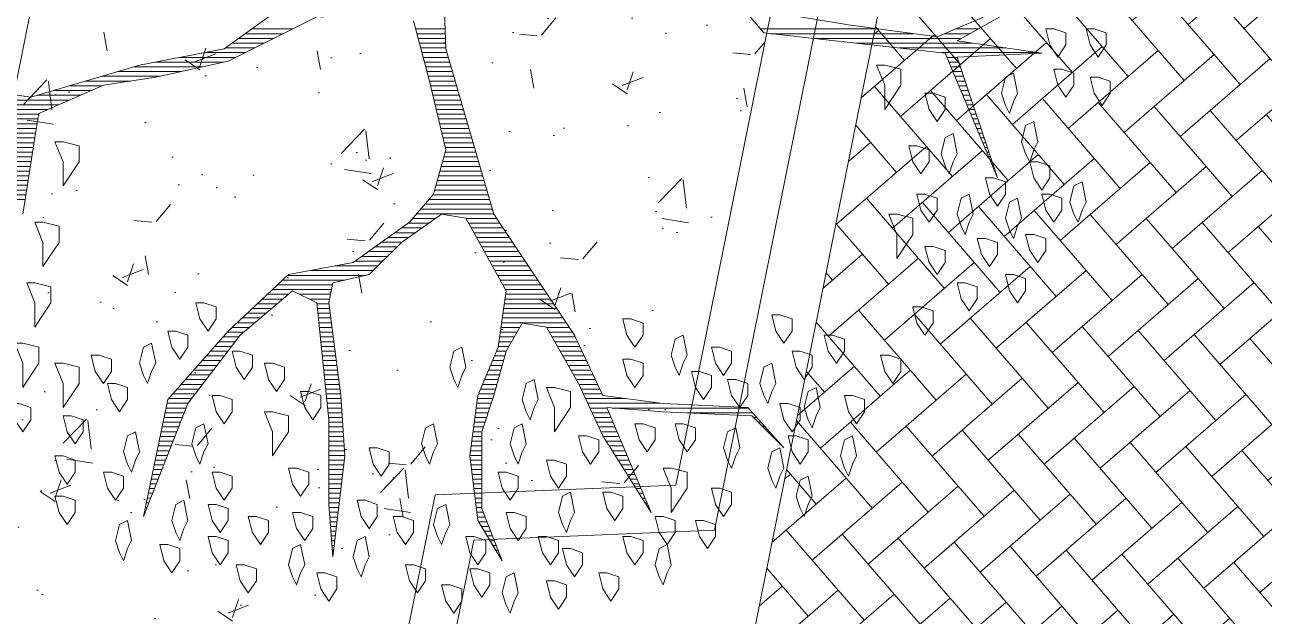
# Model space of a CAD drawing. Header units: metres. Extents: x 12093 to 20303, y 514 to 1412.
# Drawn here: x 19830.642 to 19833.818, y 713.675 to 715.189 of the extents above; entities that cross this region are included whole.
import ezdxf

# ---------------------------------------------------------------- set-up
doc = ezdxf.new("R2010")
doc.units = ezdxf.units.M
doc.layers.get('0').update_dxf_attribs({"lineweight": 13})
for name, color, linetype, lineweight in [('0-JARDI', 72, 'Continuous', 13), ('ARBOLES', 52, 'Continuous', 13), ('grass', 64, 'Continuous', 13), ('MANZANAS-ORIGINALES', 147, 'Continuous', 9), ('text.-piso', 35, 'Continuous', 5)]:
    doc.layers.add(name, color=color, linetype=linetype, lineweight=lineweight)

# ---------------------------------------------------------------- blocks, each defined once
blk = doc.blocks.new('*X6')
at = {"color": 0}
for p, q in [((17.5775, 17.92), (17.578, 17.92)), ((17.5814, 17.91), (17.584, 17.91)), ((17.5852, 17.9), (17.59, 17.9)), ((17.9321, 17.9), (17.9348, 17.9)), ((17.9333, 17.91), (17.9341, 17.91)), ((17.5891, 17.89), (17.596, 17.89)), ((17.5929, 17.88), (17.602, 17.88)), ((17.9297, 17.88), (17.9364, 17.88)), ((17.9309, 17.89), (17.9356, 17.89)), ((17.5967, 17.87), (17.608, 17.87)), ((17.6006, 17.86), (17.614, 17.86)), ((17.6044, 17.85), (17.62, 17.85)), ((17.9261, 17.85), (17.9387, 17.85)), ((17.9273, 17.86), (17.9379, 17.86)), ((17.9285, 17.87), (17.9371, 17.87)), ((17.6083, 17.84), (17.626, 17.84)), ((17.6121, 17.83), (17.6285, 17.83)), ((17.9237, 17.83), (17.9402, 17.83)), ((17.9249, 17.84), (17.9395, 17.84)), ((17.2621, 17.82), (17.2622, 17.82)), ((17.2663, 17.81), (17.2685, 17.81)), ((17.2706, 17.8), (17.2748, 17.8)), ((17.616, 17.82), (17.6298, 17.82)), ((17.6191, 17.81), (17.631, 17.81)), ((17.6191, 17.8), (17.6323, 17.8)), ((17.9201, 17.8), (17.9423, 17.8)), ((17.9213, 17.81), (17.9418, 17.81)), ((17.9225, 17.82), (17.941, 17.82)), ((18.3221, 17.8), (18.3275, 17.8)), ((18.3261, 17.81), (18.3296, 17.81)), ((18.33, 17.82), (18.3316, 17.82)), ((17.2748, 17.79), (17.2811, 17.79)), ((17.279, 17.78), (17.2874, 17.78)), ((17.2832, 17.77), (17.2937, 17.77)), ((17.6191, 17.79), (17.6335, 17.79)), ((17.6191, 17.78), (17.6348, 17.78)), ((17.6191, 17.77), (17.636, 17.77)), ((17.9165, 17.77), (17.9423, 17.77)), ((17.9177, 17.78), (17.9423, 17.78)), ((17.9189, 17.79), (17.9423, 17.79)), ((18.3104, 17.77), (18.3213, 17.77)), ((18.3143, 17.78), (18.3234, 17.78)), ((18.3182, 17.79), (18.3254, 17.79)), ((17.2875, 17.76), (17.3001, 17.76)), ((17.2917, 17.75), (17.3064, 17.75)), ((17.6191, 17.76), (17.6373, 17.76)), ((17.6191, 17.75), (17.6385, 17.75)), ((17.9141, 17.75), (17.9423, 17.75)), ((17.9153, 17.76), (17.9423, 17.76)), ((18.3025, 17.75), (18.3171, 17.75)), ((18.3064, 17.76), (18.3192, 17.76)), ((17.2959, 17.74), (17.3127, 17.74)), ((17.3002, 17.73), (17.319, 17.73)), ((17.3044, 17.72), (17.3253, 17.72)), ((17.6191, 17.74), (17.6398, 17.74)), ((17.6191, 17.73), (17.641, 17.73)), ((17.6191, 17.72), (17.6423, 17.72)), ((17.9105, 17.72), (17.9423, 17.72)), ((17.9117, 17.73), (17.9423, 17.73)), ((17.9129, 17.74), (17.9423, 17.74)), ((18.2907, 17.72), (18.3109, 17.72)), ((18.2946, 17.73), (18.313, 17.73)), ((18.2986, 17.74), (18.3151, 17.74)), ((17.3086, 17.71), (17.3316, 17.71)), ((17.3129, 17.7), (17.3379, 17.7)), ((17.6191, 17.71), (17.6435, 17.71)), ((17.6191, 17.7), (17.6445, 17.7)), ((17.9083, 17.7), (17.9423, 17.7)), ((17.9093, 17.71), (17.9423, 17.71)), ((18.2829, 17.7), (18.3068, 17.7)), ((18.2868, 17.71), (18.3089, 17.71)), ((16.9852, 17.68), (16.9856, 17.68)), ((16.9942, 17.67), (16.9956, 17.67)), ((17.3171, 17.69), (17.3443, 17.69)), ((17.3213, 17.68), (17.3506, 17.68)), ((17.3256, 17.67), (17.3569, 17.67)), ((17.6191, 17.69), (17.6431, 17.69)), ((17.6191, 17.68), (17.6418, 17.68)), ((17.6191, 17.67), (17.6405, 17.67)), ((17.909, 17.69), (17.9423, 17.69)), ((17.9097, 17.68), (17.9423, 17.68)), ((17.9103, 17.67), (17.9423, 17.67)), ((18.2711, 17.67), (18.3006, 17.67)), ((18.275, 17.68), (18.3027, 17.68)), ((18.2789, 17.69), (18.3047, 17.69)), ((17.0032, 17.66), (17.0056, 17.66)), ((17.0122, 17.65), (17.0156, 17.65)), ((17.0212, 17.64), (17.0256, 17.64)), ((17.3298, 17.66), (17.3632, 17.66)), ((17.334, 17.65), (17.368, 17.65)), ((17.3382, 17.64), (17.3727, 17.64)), ((17.6157, 17.64), (17.6365, 17.64)), ((17.619, 17.65), (17.6378, 17.65)), ((17.6191, 17.66), (17.6391, 17.66)), ((17.911, 17.66), (17.9423, 17.66)), ((17.9117, 17.65), (17.9423, 17.65)), ((17.9123, 17.64), (17.9423, 17.64)), ((18.2593, 17.64), (18.2944, 17.64)), ((18.2632, 17.65), (18.2965, 17.65)), ((18.2671, 17.66), (18.2985, 17.66)), ((17.0302, 17.63), (17.0356, 17.63)), ((17.0392, 17.62), (17.0456, 17.62)), ((17.3425, 17.63), (17.3773, 17.63)), ((17.3467, 17.62), (17.3819, 17.62)), ((17.6091, 17.62), (17.6338, 17.62)), ((17.6124, 17.63), (17.6351, 17.63)), ((17.913, 17.63), (17.9423, 17.63)), ((17.9137, 17.62), (17.9428, 17.62)), ((18.2514, 17.62), (18.2903, 17.62)), ((18.2554, 17.63), (18.2923, 17.63)), ((17.0482, 17.61), (17.1861, 17.61)), ((17.0572, 17.6), (17.3444, 17.6)), ((17.2417, 17.59), (17.3957, 17.59)), ((17.3509, 17.61), (17.3865, 17.61)), ((17.3552, 17.6), (17.3911, 17.6)), ((17.5991, 17.59), (17.6298, 17.59)), ((17.6024, 17.6), (17.6311, 17.6)), ((17.6057, 17.61), (17.6325, 17.61)), ((17.9143, 17.61), (17.9438, 17.61)), ((17.915, 17.6), (17.9448, 17.6)), ((17.9157, 17.59), (17.9459, 17.59)), ((18.2394, 17.59), (18.284, 17.59)), ((18.2436, 17.6), (18.2861, 17.6)), ((18.2475, 17.61), (18.2882, 17.61)), ((17.3167, 17.58), (17.4003, 17.58)), ((17.3657, 17.57), (17.405, 17.57)), ((17.3704, 17.56), (17.4096, 17.56)), ((17.5899, 17.56), (17.6219, 17.56)), ((17.5926, 17.57), (17.6261, 17.57)), ((17.5957, 17.58), (17.6285, 17.58)), ((17.9163, 17.58), (17.9469, 17.58)), ((17.9172, 17.57), (17.9479, 17.57)), ((17.9186, 17.56), (17.949, 17.56)), ((18.2164, 17.56), (18.2628, 17.56)), ((18.2241, 17.57), (18.2717, 17.57)), ((18.2317, 17.58), (18.2805, 17.58)), ((17.3751, 17.55), (17.4142, 17.55)), ((17.3797, 17.54), (17.4197, 17.54)), ((17.5844, 17.54), (17.6136, 17.54)), ((17.5872, 17.55), (17.6178, 17.55)), ((17.9199, 17.55), (17.95, 17.55)), ((17.9212, 17.54), (17.951, 17.54)), ((18.2011, 17.54), (18.2452, 17.54)), ((18.2088, 17.55), (18.254, 17.55)), ((17.3844, 17.53), (17.4254, 17.53)), ((17.3891, 17.52), (17.4311, 17.52)), ((17.3937, 17.51), (17.4369, 17.51)), ((17.5762, 17.51), (17.6011, 17.51)), ((17.579, 17.52), (17.6053, 17.52)), ((17.5817, 17.53), (17.6094, 17.53)), ((17.9225, 17.53), (17.9521, 17.53)), ((17.9238, 17.52), (17.9531, 17.52)), ((17.9251, 17.51), (17.9541, 17.51)), ((18.1782, 17.51), (18.2187, 17.51)), ((18.1858, 17.52), (18.2276, 17.52)), ((18.1935, 17.53), (18.2364, 17.53)), ((17.3984, 17.5), (17.4426, 17.5)), ((17.4031, 17.49), (17.4483, 17.49)), ((17.5708, 17.49), (17.5928, 17.49)), ((17.5735, 17.5), (17.5969, 17.5)), ((17.9264, 17.5), (17.9552, 17.5)), ((17.9277, 17.49), (17.9562, 17.49)), ((18.1629, 17.49), (18.2011, 17.49)), ((18.1706, 17.5), (18.2099, 17.5)), ((17.4077, 17.48), (17.454, 17.48)), ((17.4124, 17.47), (17.4597, 17.47)), ((17.4171, 17.46), (17.4654, 17.46)), ((17.5566, 17.46), (17.5834, 17.46)), ((17.5623, 17.47), (17.5849, 17.47)), ((17.568, 17.48), (17.5886, 17.48)), ((17.929, 17.48), (17.9572, 17.48)), ((17.9303, 17.47), (17.9583, 17.47)), ((17.9316, 17.46), (17.9593, 17.46)), ((18.14, 17.46), (18.1746, 17.46)), ((18.1476, 17.47), (18.1834, 17.47)), ((18.1553, 17.48), (18.1923, 17.48)), ((17.4217, 17.45), (17.4711, 17.45)), ((17.4276, 17.44), (17.4769, 17.44)), ((17.4343, 17.43), (17.4826, 17.43)), ((17.5394, 17.43), (17.5792, 17.43)), ((17.5452, 17.44), (17.5806, 17.44)), ((17.5509, 17.45), (17.582, 17.45)), ((17.9329, 17.45), (17.9604, 17.45)), ((17.9342, 17.44), (17.9614, 17.44)), ((17.9355, 17.43), (17.9624, 17.43)), ((18.1103, 17.43), (18.1467, 17.43)), ((18.1221, 17.44), (18.157, 17.44)), ((18.1323, 17.45), (18.1658, 17.45)), ((17.441, 17.42), (17.5777, 17.42)), ((17.4476, 17.41), (17.5763, 17.41)), ((17.9368, 17.42), (17.9635, 17.42)), ((17.9381, 17.41), (17.9645, 17.41)), ((18.0867, 17.41), (18.1253, 17.41)), ((18.0985, 17.42), (18.136, 17.42)), ((17.4543, 17.4), (17.5749, 17.4)), ((17.461, 17.39), (17.5734, 17.39)), ((17.4676, 17.38), (17.572, 17.38)), ((17.9394, 17.4), (17.9655, 17.4)), ((17.9407, 17.39), (17.9666, 17.39)), ((17.942, 17.38), (17.9676, 17.38)), ((18.0512, 17.38), (18.0931, 17.38)), ((18.063, 17.39), (18.1038, 17.39)), ((18.0748, 17.4), (18.1146, 17.4)), ((17.4743, 17.37), (17.5706, 17.37)), ((17.481, 17.36), (17.5692, 17.36)), ((17.9387, 17.36), (18.004, 17.36)), ((17.9407, 17.37), (17.984, 17.37)), ((18.0276, 17.36), (18.0717, 17.36)), ((18.0394, 17.37), (18.0824, 17.37)), ((17.4876, 17.35), (17.5695, 17.35)), ((17.4943, 17.34), (17.5751, 17.34)), ((17.501, 17.33), (17.5807, 17.33)), ((17.9087, 17.33), (18.0396, 17.33)), ((17.9347, 17.34), (18.0503, 17.34)), ((17.9367, 17.35), (18.061, 17.35)), ((17.5076, 17.32), (17.5862, 17.32)), ((17.5143, 17.31), (17.5918, 17.31)), ((17.521, 17.3), (17.5973, 17.3)), ((17.8387, 17.3), (17.9283, 17.3)), ((17.8487, 17.31), (17.9816, 17.31)), ((17.8637, 17.32), (18.0288, 17.32)), ((17.5276, 17.29), (17.6029, 17.29)), ((17.5343, 17.28), (17.6084, 17.28)), ((17.8187, 17.28), (17.873, 17.28)), ((17.8287, 17.29), (17.887, 17.29)), ((17.541, 17.27), (17.614, 17.27)), ((17.5476, 17.26), (17.6195, 17.26)), ((17.5543, 17.25), (17.6251, 17.25)), ((17.7884, 17.25), (17.831, 17.25)), ((17.7987, 17.26), (17.845, 17.26)), ((17.8087, 17.27), (17.859, 17.27)), ((17.561, 17.24), (17.6307, 17.24)), ((17.5676, 17.23), (17.6362, 17.23)), ((17.5743, 17.22), (17.6418, 17.22)), ((17.7456, 17.22), (17.789, 17.22)), ((17.7599, 17.23), (17.803, 17.23)), ((17.7741, 17.24), (17.817, 17.24)), ((17.581, 17.21), (17.6473, 17.21)), ((17.5876, 17.2), (17.6529, 17.2)), ((17.717, 17.2), (17.7653, 17.2)), ((17.7313, 17.21), (17.775, 17.21)), ((17.5939, 17.19), (17.7568, 17.19)), ((17.5968, 17.18), (17.7482, 17.18)), ((17.5998, 17.17), (17.7396, 17.17)), ((17.6027, 17.16), (17.731, 17.16)), ((17.6056, 17.15), (17.7225, 17.15)), ((18.5821, 17.15), (18.6149, 17.15)), ((18.5837, 17.16), (18.6162, 17.16)), ((17.6085, 17.14), (17.7189, 17.14)), ((17.6115, 17.13), (17.7161, 17.13)), ((17.6144, 17.12), (17.7134, 17.12)), ((18.5774, 17.12), (18.6109, 17.12)), ((18.5789, 17.13), (18.6122, 17.13)), ((18.5805, 17.14), (18.6135, 17.14)), ((16.5321, 17.11), (16.5325, 17.11)), ((16.5355, 17.1), (16.5367, 17.1)), ((16.5388, 17.09), (16.5409, 17.09)), ((17.6173, 17.11), (17.7107, 17.11)), ((17.6203, 17.1), (17.7079, 17.1)), ((17.6232, 17.09), (17.7052, 17.09)), ((18.5726, 17.09), (18.6069, 17.09)), ((18.5742, 17.1), (18.6082, 17.1)), ((18.5758, 17.11), (18.6095, 17.11)), ((16.5421, 17.08), (16.5451, 17.08)), ((16.5454, 17.07), (16.5493, 17.07)), ((17.6261, 17.08), (17.7025, 17.08)), ((17.629, 17.07), (17.6998, 17.07)), ((18.5695, 17.07), (18.6056, 17.07)), ((18.571, 17.08), (18.6056, 17.08)), ((16.5488, 17.06), (16.5535, 17.06)), ((16.5521, 17.05), (16.5577, 17.05)), ((16.5554, 17.04), (16.5619, 17.04)), ((17.632, 17.06), (17.697, 17.06)), ((17.6349, 17.05), (17.6968, 17.05)), ((17.6378, 17.04), (17.6992, 17.04)), ((18.5647, 17.04), (18.6056, 17.04)), ((18.5663, 17.05), (18.6056, 17.05)), ((18.5679, 17.06), (18.6056, 17.06)), ((16.5588, 17.03), (16.566, 17.03)), ((16.5621, 17.02), (16.5702, 17.02)), ((16.5654, 17.01), (16.5744, 17.01)), ((17.6407, 17.03), (17.7015, 17.03)), ((17.6437, 17.02), (17.7039, 17.02)), ((17.6466, 17.01), (17.7062, 17.01)), ((18.5598, 17.01), (18.6056, 17.01)), ((18.5615, 17.02), (18.6056, 17.02)), ((18.5632, 17.03), (18.6056, 17.03)), ((16.5688, 17), (16.5786, 17)), ((16.5721, 16.99), (16.5828, 16.99)), ((17.6495, 17), (17.7086, 17)), ((17.6524, 16.99), (17.7109, 16.99)), ((18.5565, 16.99), (18.6056, 16.99)), ((18.5582, 17), (18.6056, 17)), ((16.5754, 16.98), (16.587, 16.98)), ((16.5788, 16.97), (16.5912, 16.97)), ((16.5821, 16.96), (16.5954, 16.96)), ((17.6554, 16.98), (17.7133, 16.98)), ((17.6583, 16.97), (17.7156, 16.97)), ((17.6612, 16.96), (17.718, 16.96)), ((18.5125, 16.96), (18.6485, 16.96)), ((18.5353, 16.97), (18.6056, 16.97)), ((18.5548, 16.98), (18.6056, 16.98)), ((16.5854, 16.95), (16.5996, 16.95)), ((16.5888, 16.94), (16.6038, 16.94)), ((17.6642, 16.95), (17.7204, 16.95)), ((17.6671, 16.94), (17.7227, 16.94)), ((18.4668, 16.94), (18.5567, 16.94)), ((18.4896, 16.95), (18.6918, 16.95)), ((16.5921, 16.93), (16.608, 16.93)), ((16.5954, 16.92), (16.6122, 16.92)), ((16.5988, 16.91), (16.6164, 16.91)), ((17.67, 16.93), (17.7251, 16.93)), ((17.6729, 16.92), (17.7274, 16.92)), ((17.6759, 16.91), (17.7298, 16.91)), ((18.3608, 16.91), (18.4555, 16.91)), ((18.4211, 16.92), (18.4892, 16.92)), ((18.4439, 16.93), (18.523, 16.93)), ((16.6021, 16.9), (16.6206, 16.9)), ((16.6054, 16.89), (16.6248, 16.89)), ((16.6088, 16.88), (16.629, 16.88)), ((17.6788, 16.9), (17.7324, 16.9)), ((17.6817, 16.89), (17.7351, 16.89)), ((17.6846, 16.88), (17.7378, 16.88)), ((18.2095, 16.88), (18.3542, 16.88)), ((18.2545, 16.89), (18.388, 16.89)), ((18.2995, 16.9), (18.4217, 16.9)), ((16.6121, 16.87), (16.6331, 16.87)), ((16.6154, 16.86), (16.6373, 16.86)), ((17.6876, 16.87), (17.7404, 16.87)), ((17.6905, 16.86), (17.7431, 16.86)), ((18.1392, 16.86), (18.2561, 16.86)), ((18.1645, 16.87), (18.3086, 16.87)), ((16.443, 16.85), (16.6488, 16.85)), ((16.513, 16.84), (16.7388, 16.84)), ((16.583, 16.83), (16.8288, 16.83)), ((17.6934, 16.85), (17.7458, 16.85)), ((17.6957, 16.84), (17.7484, 16.84)), ((17.6961, 16.83), (17.7511, 16.83)), ((18.0792, 16.83), (18.1463, 16.83)), ((18.0992, 16.84), (18.1601, 16.84)), ((18.1192, 16.85), (18.2036, 16.85)), ((16.5885, 16.81), (16.6422, 16.81)), ((16.6062, 16.82), (16.9188, 16.82)), ((16.7083, 16.81), (17.0088, 16.81)), ((17.6964, 16.82), (17.7538, 16.82)), ((17.6967, 16.81), (17.7564, 16.81)), ((18.0392, 16.81), (18.1186, 16.81)), ((18.0592, 16.82), (18.1324, 16.82)), ((16.5708, 16.8), (16.6189, 16.8)), ((16.7816, 16.8), (17.0309, 16.8)), ((17.6971, 16.8), (17.7591, 16.8)), ((18.0192, 16.8), (18.1047, 16.8))]:
    blk.add_line(p, q, dxfattribs=at)
blk = doc.blocks.new('ARBUSTO6')
at = {"layer": 'ARBOLES'}
for points in [[(-0.1919, 1.5005), (-0.2004, 1.4834), (-0.1919, 1.4409), (-0.1748, 1.4494), (-0.1663, 1.4834), (-0.1748, 1.509), (-0.1833, 1.526)], [(-0.0558, 1.4664), (-0.0813, 1.4749), (-0.0813, 1.5005), (-0.0643, 1.526), (-0.0473, 1.5005), (-0.0388, 1.4664)], [(-0.3874, 1.4409), (-0.413, 1.4494), (-0.413, 1.4749), (-0.3959, 1.5005), (-0.3789, 1.4749), (-0.3704, 1.4409)], [(-0.2769, 1.4579), (-0.3024, 1.4664), (-0.3024, 1.492), (-0.2854, 1.5175), (-0.2684, 1.492), (-0.2599, 1.4579)], [(-0.1153, 1.4324), (-0.1408, 1.4409), (-0.1408, 1.4664), (-0.1238, 1.492), (-0.1068, 1.4664), (-0.0983, 1.4324)], [(0.2078, 1.4409), (0.1823, 1.4494), (0.1823, 1.4749), (0.1993, 1.5005), (0.2163, 1.4749), (0.2248, 1.4409)], [(-0.515, 1.4409), (-0.5235, 1.4239), (-0.515, 1.3814), (-0.498, 1.3899), (-0.4895, 1.4239), (-0.498, 1.4494), (-0.5065, 1.4664)], [(0.0207, 1.4239), (-0.0048, 1.4324), (-0.0048, 1.4579), (0.0122, 1.4834), (0.0293, 1.4579), (0.0378, 1.4239)], [(0.2589, 1.4409), (0.2504, 1.4239), (0.2589, 1.3814), (0.2759, 1.3899), (0.2844, 1.4239), (0.2759, 1.4494), (0.2674, 1.4664)], [(0.3779, 1.4239), (0.3524, 1.4324), (0.3524, 1.4579), (0.3694, 1.4834), (0.3864, 1.4579), (0.3949, 1.4239)], [(-0.3109, 1.3899), (-0.3364, 1.3984), (-0.3364, 1.4239), (-0.3194, 1.4494), (-0.3024, 1.4239), (-0.2939, 1.3899)], [(0.1228, 1.4239), (0.1143, 1.4069), (0.1228, 1.3644), (0.1398, 1.3729), (0.1483, 1.4069), (0.1398, 1.4324), (0.1313, 1.4494)], [(0.5395, 1.3814), (0.514, 1.3899), (0.514, 1.4154), (0.531, 1.4409), (0.548, 1.4154), (0.5565, 1.3814)], [(-0.4385, 1.3644), (-0.464, 1.3729), (-0.464, 1.3984), (-0.447, 1.4239), (-0.43, 1.3984), (-0.4215, 1.3644)], [(-0.2599, 1.3644), (-0.2854, 1.3729), (-0.2854, 1.3984), (-0.2684, 1.4239), (-0.2514, 1.3984), (-0.2429, 1.3644)], [(-0.1068, 1.3644), (-0.1323, 1.3729), (-0.1323, 1.3984), (-0.1153, 1.4239), (-0.0983, 1.3984), (-0.0898, 1.3644)], [(0.4374, 1.3644), (0.4119, 1.3729), (0.4119, 1.3984), (0.4289, 1.4239), (0.4459, 1.3984), (0.4544, 1.3644)], [(0.6245, 1.3899), (0.616, 1.3729), (0.6245, 1.3304), (0.6415, 1.3389), (0.65, 1.3729), (0.6415, 1.3984), (0.633, 1.4154)], [(-0.5915, 1.3304), (-0.617, 1.3389), (-0.617, 1.3644), (-0.6, 1.3899), (-0.583, 1.3644), (-0.5745, 1.3304)], [(-0.5065, 1.3219), (-0.532, 1.3304), (-0.532, 1.3559), (-0.515, 1.3814), (-0.498, 1.3559), (-0.4895, 1.3219)], [(-0.1919, 1.3134), (-0.2174, 1.3219), (-0.2174, 1.3474), (-0.2004, 1.3729), (-0.1833, 1.3474), (-0.1748, 1.3134)], [(-0.0473, 1.3559), (-0.0558, 1.3389), (-0.0473, 1.2964), (-0.0303, 1.3049), (-0.0218, 1.3389), (-0.0303, 1.3644), (-0.0388, 1.3814)], [(0.0463, 1.3219), (0.0207, 1.3304), (0.0207, 1.3559), (0.0378, 1.3814), (0.0548, 1.3559), (0.0633, 1.3219)], [(0.2589, 1.3134), (0.2333, 1.3219), (0.2333, 1.3474), (0.2504, 1.3729), (0.2674, 1.3474), (0.2759, 1.3134)], [(0.3524, 1.3219), (0.3269, 1.3304), (0.3269, 1.3559), (0.3439, 1.3814), (0.3609, 1.3559), (0.3694, 1.3219)], [(0.5055, 1.3474), (0.497, 1.3304), (0.5055, 1.2879), (0.5225, 1.2964), (0.531, 1.3304), (0.5225, 1.3559), (0.514, 1.3729)], [(-0.3109, 1.3304), (-0.3194, 1.3134), (-0.3109, 1.2708), (-0.2939, 1.2793), (-0.2854, 1.3134), (-0.2939, 1.3389), (-0.3024, 1.3559)], [(0.1228, 1.2879), (0.0973, 1.2964), (0.0973, 1.3219), (0.1143, 1.3474), (0.1313, 1.3219), (0.1398, 1.2879)], [(0.4374, 1.2964), (0.4119, 1.3049), (0.4119, 1.3304), (0.4289, 1.3559), (0.4459, 1.3304), (0.4544, 1.2964)], [(0.7606, 1.2793), (0.7351, 1.2879), (0.7351, 1.3134), (0.7521, 1.3389), (0.7691, 1.3134), (0.7776, 1.2793)], [(-0.8126, 1.2964), (-0.8211, 1.2793), (-0.8126, 1.2368), (-0.7956, 1.2453), (-0.7871, 1.2793), (-0.7956, 1.3049), (-0.8041, 1.3219)], [(-0.6256, 1.2623), (-0.6511, 1.2708), (-0.6511, 1.2964), (-0.6341, 1.3219), (-0.617, 1.2964), (-0.6085, 1.2623)], [(-0.5235, 1.2198), (-0.5575, 1.2283), (-0.5575, 1.2623), (-0.5235, 1.3134), (-0.5235, 1.2623), (-0.5065, 1.2198)], [(-0.3959, 1.2708), (-0.4215, 1.2793), (-0.4215, 1.3049), (-0.4044, 1.3304), (-0.3874, 1.3049), (-0.3789, 1.2708)], [(-0.1748, 1.2283), (-0.2004, 1.2368), (-0.2004, 1.2623), (-0.1833, 1.2879), (-0.1663, 1.2623), (-0.1578, 1.2283)], [(0.4289, 1.2283), (0.4034, 1.2368), (0.4034, 1.2623), (0.4204, 1.2879), (0.4374, 1.2623), (0.4459, 1.2283)], [(0.6585, 1.2283), (0.633, 1.2368), (0.633, 1.2623), (0.65, 1.2879), (0.667, 1.2623), (0.6755, 1.2283)], [(-0.7531, 1.2368), (-0.7616, 1.2198), (-0.7531, 1.1773), (-0.7361, 1.1858), (-0.7276, 1.2198), (-0.7361, 1.2453), (-0.7446, 1.2623)], [(-0.2769, 1.2028), (-0.3024, 1.2113), (-0.3024, 1.2368), (-0.2854, 1.2623), (-0.2684, 1.2368), (-0.2599, 1.2028)], [(0.2674, 1.2198), (0.2418, 1.2283), (0.2418, 1.2538), (0.2589, 1.2793), (0.2759, 1.2538), (0.2844, 1.2198)], [(-0.9062, 1.2113), (-0.9147, 1.1943), (-0.9062, 1.1518), (-0.8892, 1.1603), (-0.8807, 1.1943), (-0.8892, 1.2198), (-0.8977, 1.2368)], [(0.0973, 1.1773), (0.0718, 1.1858), (0.0718, 1.2113), (0.0888, 1.2368), (0.1058, 1.2113), (0.1143, 1.1773)], [(0.7606, 1.1943), (0.7351, 1.2028), (0.7351, 1.2283), (0.7521, 1.2538), (0.7691, 1.2283), (0.7776, 1.1943)], [(-0.7871, 1.1518), (-0.8126, 1.1603), (-0.8126, 1.1858), (-0.7956, 1.2113), (-0.7786, 1.1858), (-0.7701, 1.1518)], [(-0.6596, 1.1943), (-0.6681, 1.1773), (-0.6596, 1.1348), (-0.6426, 1.1433), (-0.6341, 1.1773), (-0.6426, 1.2028), (-0.6511, 1.2198)], [(-0.3449, 1.1518), (-0.3704, 1.1603), (-0.3704, 1.1858), (-0.3534, 1.2113), (-0.3364, 1.1858), (-0.3279, 1.1518)], [(-0.2089, 1.1858), (-0.2174, 1.1688), (-0.2089, 1.1263), (-0.1919, 1.1348), (-0.1833, 1.1688), (-0.1919, 1.1943), (-0.2004, 1.2113)], [(-0.0218, 1.1858), (-0.0303, 1.1688), (-0.0218, 1.1263), (-0.0048, 1.1348), (0.0037, 1.1688), (-0.0048, 1.1943), (-0.0133, 1.2113)], [(0.463, 1.1858), (0.4544, 1.1688), (0.463, 1.1263), (0.48, 1.1348), (0.4885, 1.1688), (0.48, 1.1943), (0.4715, 1.2113)], [(0.6075, 1.2028), (0.599, 1.1858), (0.6075, 1.1433), (0.6245, 1.1518), (0.633, 1.1858), (0.6245, 1.2113), (0.616, 1.2283)], [(-0.549, 1.1263), (-0.5745, 1.1348), (-0.5745, 1.1603), (-0.5575, 1.1858), (-0.5405, 1.1603), (-0.532, 1.1263)], [(-0.464, 1.1263), (-0.4895, 1.1348), (-0.4895, 1.1603), (-0.4725, 1.1858), (-0.4555, 1.1603), (-0.447, 1.1263)], [(0.3184, 1.1008), (0.2844, 1.1093), (0.2844, 1.1433), (0.3184, 1.1943), (0.3184, 1.1433), (0.3354, 1.1008)], [(0.7436, 1.1093), (0.7181, 1.1178), (0.7181, 1.1433), (0.7351, 1.1688), (0.7521, 1.1433), (0.7606, 1.1093)], [(-0.9062, 1.0667), (-0.9317, 1.0753), (-0.9317, 1.1008), (-0.9147, 1.1263), (-0.8977, 1.1008), (-0.8892, 1.0667)], [(-0.8296, 1.1093), (-0.8381, 1.0923), (-0.8296, 1.0497), (-0.8126, 1.0582), (-0.8041, 1.0923), (-0.8126, 1.1178), (-0.8211, 1.1348)], [(-0.7701, 1.0838), (-0.7956, 1.0923), (-0.7956, 1.1178), (-0.7786, 1.1433), (-0.7616, 1.1178), (-0.7531, 1.0838)], [(-0.2769, 1.0497), (-0.3109, 1.0582), (-0.3109, 1.0923), (-0.2769, 1.1433), (-0.2769, 1.0923), (-0.2599, 1.0497)], [(0.4289, 1.0667), (0.4034, 1.0753), (0.4034, 1.1008), (0.4204, 1.1263), (0.4374, 1.1008), (0.4459, 1.0667)], [(0.8541, 1.0838), (0.8286, 1.0923), (0.8286, 1.1178), (0.8456, 1.1433), (0.8626, 1.1178), (0.8711, 1.0838)], [(-0.2344, 1.0923), (-0.2429, 1.0753), (-0.2344, 1.0327), (-0.2174, 1.0412), (-0.2089, 1.0753), (-0.2174, 1.1008), (-0.2259, 1.1178)], [(0.2418, 1.0582), (0.2163, 1.0667), (0.2163, 1.0923), (0.2333, 1.1178), (0.2504, 1.0923), (0.2589, 1.0582)], [(0.65, 1.0412), (0.6245, 1.0497), (0.6245, 1.0753), (0.6415, 1.1008), (0.6585, 1.0753), (0.667, 1.0412)], [(-0.7361, 1.0582), (-0.7446, 1.0412), (-0.7361, 0.9987), (-0.7191, 1.0072), (-0.7106, 1.0412), (-0.7191, 1.0667), (-0.7276, 1.0838)], [(-0.6596, 1.0327), (-0.6851, 1.0412), (-0.6851, 1.0667), (-0.6681, 1.0923), (-0.6511, 1.0667), (-0.6426, 1.0327)], [(-0.583, 1.0157), (-0.6085, 1.0242), (-0.6085, 1.0497), (-0.5915, 1.0753), (-0.5745, 1.0497), (-0.566, 1.0157)], [(0.7606, 0.9987), (0.7266, 1.0072), (0.7266, 1.0412), (0.7606, 1.0923), (0.7606, 1.0412), (0.7776, 0.9987)], [(-0.4385, 0.9902), (-0.464, 0.9987), (-0.464, 1.0242), (-0.447, 1.0497), (-0.43, 1.0242), (-0.4215, 0.9902)], [(-0.0813, 1.0242), (-0.0898, 1.0072), (-0.0813, 0.9647), (-0.0643, 0.9732), (-0.0558, 1.0072), (-0.0643, 1.0327), (-0.0728, 1.0497)], [(0.3184, 0.9987), (0.2929, 1.0072), (0.2929, 1.0327), (0.3099, 1.0582), (0.3269, 1.0327), (0.3354, 0.9987)], [(0.8456, 0.9562), (0.8116, 0.9647), (0.8116, 0.9987), (0.8456, 1.0497), (0.8456, 0.9987), (0.8626, 0.9562)], [(-0.9827, 0.9817), (-1.0082, 0.9902), (-1.0082, 1.0157), (-0.9912, 1.0412), (-0.9742, 1.0157), (-0.9657, 0.9817)], [(-0.7956, 0.9732), (-0.8211, 0.9817), (-0.8211, 1.0072), (-0.8041, 1.0327), (-0.7871, 1.0072), (-0.7786, 0.9732)], [(-0.6256, 0.9647), (-0.6511, 0.9732), (-0.6511, 0.9987), (-0.6341, 1.0242), (-0.617, 0.9987), (-0.6085, 0.9647)], [(-0.549, 0.9987), (-0.5575, 0.9817), (-0.549, 0.9392), (-0.532, 0.9477), (-0.5235, 0.9817), (-0.532, 1.0072), (-0.5405, 1.0242)], [(0.3864, 0.9732), (0.3609, 0.9817), (0.3609, 1.0072), (0.3779, 1.0327), (0.3949, 1.0072), (0.4034, 0.9732)], [(0.5735, 1.0157), (0.565, 0.9987), (0.5735, 0.9562), (0.5905, 0.9647), (0.599, 0.9987), (0.5905, 1.0242), (0.582, 1.0412)], [(0.6841, 0.9817), (0.6585, 0.9902), (0.6585, 1.0157), (0.6755, 1.0412), (0.6926, 1.0157), (0.7011, 0.9817)], [(-0.8637, 0.9392), (-0.8892, 0.9477), (-0.8892, 0.9732), (-0.8722, 0.9987), (-0.8552, 0.9732), (-0.8467, 0.9392)], [(0.5225, 0.9307), (0.497, 0.9392), (0.497, 0.9647), (0.514, 0.9902), (0.531, 0.9647), (0.5395, 0.9307)], [(-0.7531, 0.8967), (-0.7786, 0.9052), (-0.7786, 0.9307), (-0.7616, 0.9562), (-0.7446, 0.9307), (-0.7361, 0.8967)], [(-0.4385, 0.9052), (-0.464, 0.9137), (-0.464, 0.9392), (-0.447, 0.9647), (-0.43, 0.9392), (-0.4215, 0.9052)], [(-1.0507, 0.8797), (-1.0763, 0.8882), (-1.0763, 0.9137), (-1.0593, 0.9392), (-1.0422, 0.9137), (-1.0337, 0.8797)], [(0.463, 0.8712), (0.4374, 0.8797), (0.4374, 0.9052), (0.4544, 0.9307), (0.4715, 0.9052), (0.48, 0.8712)], [(0.8201, 0.8286), (0.7861, 0.8371), (0.7861, 0.8712), (0.8201, 0.9222), (0.8201, 0.8712), (0.8371, 0.8286)], [(-1.2463, 0.8116), (-1.2718, 0.8201), (-1.2718, 0.8456), (-1.2548, 0.8712), (-1.2378, 0.8456), (-1.2293, 0.8116)], [(-1.1443, 0.8286), (-1.1698, 0.8371), (-1.1698, 0.8626), (-1.1528, 0.8882), (-1.1358, 0.8626), (-1.1273, 0.8286)], [(-1.0763, 0.7521), (-1.1018, 0.7606), (-1.1018, 0.7861), (-1.0848, 0.8116), (-1.0678, 0.7861), (-1.0593, 0.7521)], [(-1.2889, 0.7266), (-1.3144, 0.7351), (-1.3144, 0.7606), (-1.2974, 0.7861), (-1.2804, 0.7606), (-1.2718, 0.7266)], [(-1.1868, 0.7351), (-1.2123, 0.7436), (-1.2123, 0.7691), (-1.1953, 0.7946), (-1.1783, 0.7691), (-1.1698, 0.7351)], [(0.8031, 0.7011), (0.7691, 0.7096), (0.7691, 0.7436), (0.8031, 0.7946), (0.8031, 0.7436), (0.8201, 0.7011)], [(-0.9997, 0.6841), (-1.0337, 0.6926), (-1.0337, 0.7266), (-0.9997, 0.7776), (-0.9997, 0.7266), (-0.9827, 0.6841)], [(-1.2548, 0.7096), (-1.2633, 0.6926), (-1.2548, 0.65), (-1.2378, 0.6586), (-1.2293, 0.6926), (-1.2378, 0.7181), (-1.2463, 0.7351)], [(-1.1528, 0.7011), (-1.1613, 0.6841), (-1.1528, 0.6415), (-1.1358, 0.65), (-1.1273, 0.6841), (-1.1358, 0.7096), (-1.1443, 0.7266)], [(-1.3909, 0.6756), (-1.3994, 0.6586), (-1.3909, 0.616), (-1.3739, 0.6245), (-1.3654, 0.6586), (-1.3739, 0.6841), (-1.3824, 0.7011)], [(-1.3229, 0.6415), (-1.3484, 0.65), (-1.3484, 0.6756), (-1.3314, 0.7011), (-1.3144, 0.6756), (-1.3059, 0.6415)], [(-1.0593, 0.6415), (-1.0848, 0.65), (-1.0848, 0.6756), (-1.0678, 0.7011), (-1.0507, 0.6756), (-1.0422, 0.6415)], [(-1.2038, 0.6075), (-1.2293, 0.616), (-1.2293, 0.6415), (-1.2123, 0.6671), (-1.1953, 0.6415), (-1.1868, 0.6075)], [(-1.2974, 0.5735), (-1.3229, 0.582), (-1.3229, 0.6075), (-1.3059, 0.633), (-1.2889, 0.6075), (-1.2804, 0.5735)], [(0.7606, 0.531), (0.7266, 0.5395), (0.7266, 0.5735), (0.7606, 0.6245), (0.7606, 0.5735), (0.7776, 0.531)], [(-1.1188, 0.5735), (-1.1273, 0.5565), (-1.1188, 0.514), (-1.1018, 0.5225), (-1.0933, 0.5565), (-1.1018, 0.582), (-1.1103, 0.599)], [(-1.0422, 0.5395), (-1.0678, 0.548), (-1.0678, 0.5735), (-1.0507, 0.599), (-1.0337, 0.5735), (-1.0252, 0.5395)], [(-1.2889, 0.548), (-1.2974, 0.531), (-1.2889, 0.4885), (-1.2718, 0.497), (-1.2633, 0.531), (-1.2718, 0.5565), (-1.2804, 0.5735)], [(-1.2463, 0.4459), (-1.2548, 0.4289), (-1.2463, 0.3864), (-1.2293, 0.3949), (-1.2208, 0.4289), (-1.2293, 0.4545), (-1.2378, 0.4715)], [(-1.0763, 0.4289), (-1.1018, 0.4374), (-1.1018, 0.463), (-1.0848, 0.4885), (-1.0678, 0.463), (-1.0593, 0.4289)], [(-1.4249, 0.3949), (-1.4504, 0.4034), (-1.4504, 0.4289), (-1.4334, 0.4545), (-1.4164, 0.4289), (-1.4079, 0.3949)], [(-0.9742, 0.3694), (-1.0082, 0.3779), (-1.0082, 0.4119), (-0.9742, 0.463), (-0.9742, 0.4119), (-0.9572, 0.3694)], [(-1.3484, 0.3779), (-1.3739, 0.3864), (-1.3739, 0.4119), (-1.3569, 0.4374), (-1.3399, 0.4119), (-1.3314, 0.3779)], [(-1.4164, 0.2929), (-1.4419, 0.3014), (-1.4419, 0.3269), (-1.4249, 0.3524), (-1.4079, 0.3269), (-1.3994, 0.2929)], [(-1.3314, 0.2929), (-1.3569, 0.3014), (-1.3569, 0.3269), (-1.3399, 0.3524), (-1.3229, 0.3269), (-1.3144, 0.2929)]]:
    blk.add_lwpolyline(points, close=True, dxfattribs=at)
at = {"layer": 'ARBOLES', "color": 7}
for points in [[(-0.6256, 0.1908), (-0.7191, 0.3014), (-1.1018, 0.3439), (-1.2123, 0.6075), (-1.1273, 0.3524), (-1.3059, 0.3439), (-1.1273, 0.3184), (-1.3229, 0.2078), (-1.0848, 0.3099), (-0.8977, 0.2844), (-0.7446, 0.2589)], [(0.8711, -0.3279), (0.8201, -0.498), (0.616, -0.4725), (0.4544, -0.43), (0.3779, -0.3024), (0.3184, -0.1578), (0.2674, -0.0898), (0.1228, -0.0473), (0.0378, -0.0133), (0.1058, 0.0718), (0.2674, 0.2248), (0.4204, 0.3354), (0.599, 0.3694), (0.8286, 0.4374), (0.9987, 0.4119)], [(0.8456, 0.6841), (0.8201, 0.5225), (0.8116, 0.4715), (0.6755, 0.4119), (0.565, 0.3949), (0.4119, 0.3609), (0.2248, 0.2674)], [(0.0207, 0.2759), (-0.0133, 0.4034), (-0.0473, 0.548), (-0.0218, 0.6415), (0.0293, 0.7011), (0.1483, 0.7861), (0.2844, 0.8116), (0.4119, 0.9307), (0.5395, 1.0753), (0.5905, 1.3219), (0.497, 1.0838), (0.3864, 0.9392), (0.2759, 0.8456), (0.2248, 0.8712), (0.1993, 1.1178), (0.1993, 1.2964), (0.1908, 1.4069), (0.1653, 1.1943), (0.1738, 1.0667), (0.1993, 0.8712), (0.1908, 0.8286), (0.1143, 0.8116), (0.0463, 0.7436), (-0.0388, 0.6841), (-0.0898, 0.6926), (-0.1748, 0.8456), (-0.1578, 0.9647), (-0.1153, 1.0667), (-0.0983, 1.1943), (-0.1153, 1.3304), (-0.1663, 1.4154), (-0.1238, 1.3049), (-0.1238, 1.1433), (-0.1493, 1.0667), (-0.1748, 0.9732), (-0.2089, 0.9137), (-0.2599, 0.9222), (-0.3279, 1.0412), (-0.3789, 1.1518), (-0.481, 1.3134), (-0.3874, 1.0923), (-0.5065, 1.1008), (-0.6936, 1.1093), (-0.7616, 1.1773), (-0.6851, 1.0923), (-0.5065, 1.0838), (-0.3789, 1.0667), (-0.3194, 0.9392), (-0.1493, 0.6841), (-0.0473, 0.3354), (-0.0388, 0.0803)]]:
    blk.add_lwpolyline(points, dxfattribs=at)
at = {"layer": 'ARBOLES'}
blk.add_blockref('*X6', (-17.7429, -16.5069), dxfattribs=at)
blk = doc.blocks.new('ARBUST13')
at = {"layer": 'ARBOLES'}
blk.add_blockref('ARBUSTO6', (0, 0.025), dxfattribs=at)

msp = doc.modelspace()

# ---------------------------------------------------------------- hatches: boundary and pattern name
at = {"layer": 'grass'}
h = msp.add_hatch(dxfattribs=at)
h.set_pattern_fill('AR-CONC', color=256, scale=0.003, style=0)
h.set_pattern_definition([(50, (0, 0), (0.546554007, -0.047817257), [0.05715, -0.62865]), (355, (0, 0), (-0.105728478, 0.573169929), [0.04572, -0.50292]), (100.451, (0.04555, -0.004), (0.440827505, 0.525350063), [0.04857, -0.53427]), (46.1842, (0, 0.1524), (0.813237123, -0.126126984), [0.085725, -0.942975]), (96.6356, (0.0678, 0.1419), (0.712212703, 0.742276668), [0.072855, -0.801405]), (351.184, (0, 0.1524), (0.712213817, 0.742275354), [0.06858, -0.75438]), (21, (0.0762, 0.1143), (0.45484464, -0.306796556), [0.05715, -0.62865]), (326, (0.0762, 0.1143), (0.185406085, 0.552563898), [0.04572, -0.50292]), (71.4514, (0.1141, 0.08873), (0.640249472, 0.245768573), [0.04857, -0.53427]), (37.5, (0, 0), (0.0092658098, 0.2536651166), [0, -0.496824, 0, -0.51054, 0, -0.504825]), (7.5, (0, 0), (0.2004589875, 0.3005417245), [0, -0.291084, 0, -0.485394, 0, -0.192405]), (327.5, (-0.16993, 0), (0.4067717855, -0.017186232), [0, -0.1905, 0, -0.59436, 0, -0.78867]), (317.5, (-0.24613, 0), (0.444387544, 0.076279473), [0, -0.24765, 0, -0.394716, 0, -0.56007])])
h.paths.add_polyline_path([(19831.5682, 713.3629), (19830.3464, 713.6778), (19829.8415, 711.1671), (19831.6678, 710.8143), (19831.8209, 711.5758), (19831.2644, 711.8517)])
h.paths.add_polyline_path([(19832.5873, 715.3874), (19830.7872, 715.8701), (19830.3464, 713.6778), (19831.5682, 713.3629), (19831.6934, 713.9854), (19832.3105, 714.0106)])
h.paths.add_polyline_path([(19835.9321, 712.2379), (19834.7102, 712.5529), (19834.4408, 711.213), (19833.8209, 711.1736), (19833.6708, 710.4274), (19835.4971, 710.0745)])
h.paths.add_polyline_path([(19836.3619, 714.3753), (19834.5617, 714.858), (19834.3105, 713.6085), (19834.8698, 713.3467), (19834.7102, 712.5529), (19835.9321, 712.2379)])
at = {"layer": 'text.-piso', "ltscale": 5}
h = msp.add_hatch(dxfattribs=at)
h.set_pattern_fill('AR-HBONE', color=256, scale=0.001, angle=85.8762252, style=0)
h.paths.add_polyline_path([(19834.3004, 714.9281), (19832.8486, 715.3173), (19832.413, 713.1508), (19832.4209, 713.1462), (19832.4534, 713.2029), (19832.448, 713.2061), (19832.4519, 713.2257), (19832.4564, 713.2314), (19832.4527, 713.2343), (19832.4683, 713.2545), (19832.5668, 713.1929), (19832.5613, 713.1657), (19832.5493, 713.1636), (19832.5494, 713.1648), (19832.491, 713.1668), (19832.4767, 713.1287), (19833.8136, 712.7841), (19833.8178, 712.9), (19833.7632, 712.9207), (19833.7628, 712.9196), (19833.7526, 712.9261), (19833.758, 712.9533), (19833.8727, 712.9722), (19833.8792, 712.9475), (19833.8747, 712.9463), (19833.8767, 712.9392), (19833.8727, 712.9196), (19833.8664, 712.9188), (19833.8745, 712.8539), (19833.8836, 712.8551)])
h.paths.add_polyline_path([(19834.7834, 717.3302), (19833.3802, 717.8199), (19833.3427, 717.7203, -0.083222), (19833.3261, 717.6918), (19832.8486, 715.3173), (19834.3004, 714.9281)])

# ---------------------------------------------------------------- linework, layer by layer
at = {"layer": 'MANZANAS-ORIGINALES'}
for p, q in [((19834.9109, 736.3787), (19828.6655, 705.3186)), ((19832.9454, 716.5597), (19832.4096, 713.8946)), ((19832.8097, 716.4931), (19832.3105, 714.0106)), ((19832.3105, 714.0106), (19831.6934, 713.9854)), ((19831.6934, 713.9854), (19831.2644, 711.8517)), ((19831.7925, 713.8693), (19831.4002, 711.9183)), ((19832.4096, 713.8946), (19831.7925, 713.8693))]:
    msp.add_line(p, q, dxfattribs=at)
at = {"layer": 'text.-piso', "ltscale": 5}
msp.add_line((19837.0447, 736.1857), (19830.6958, 704.6105), dxfattribs=at)

# ---------------------------------------------------------------- block references
at = {"layer": '0-JARDI', "xscale": 1.213369402147331, "yscale": 1.213369402147331, "zscale": 1.213369402147331, "rotation": 180}
msp.add_blockref('ARBUST13', (19831.6632, 715.5644), dxfattribs=at)

doc.saveas('drawing.dxf')
